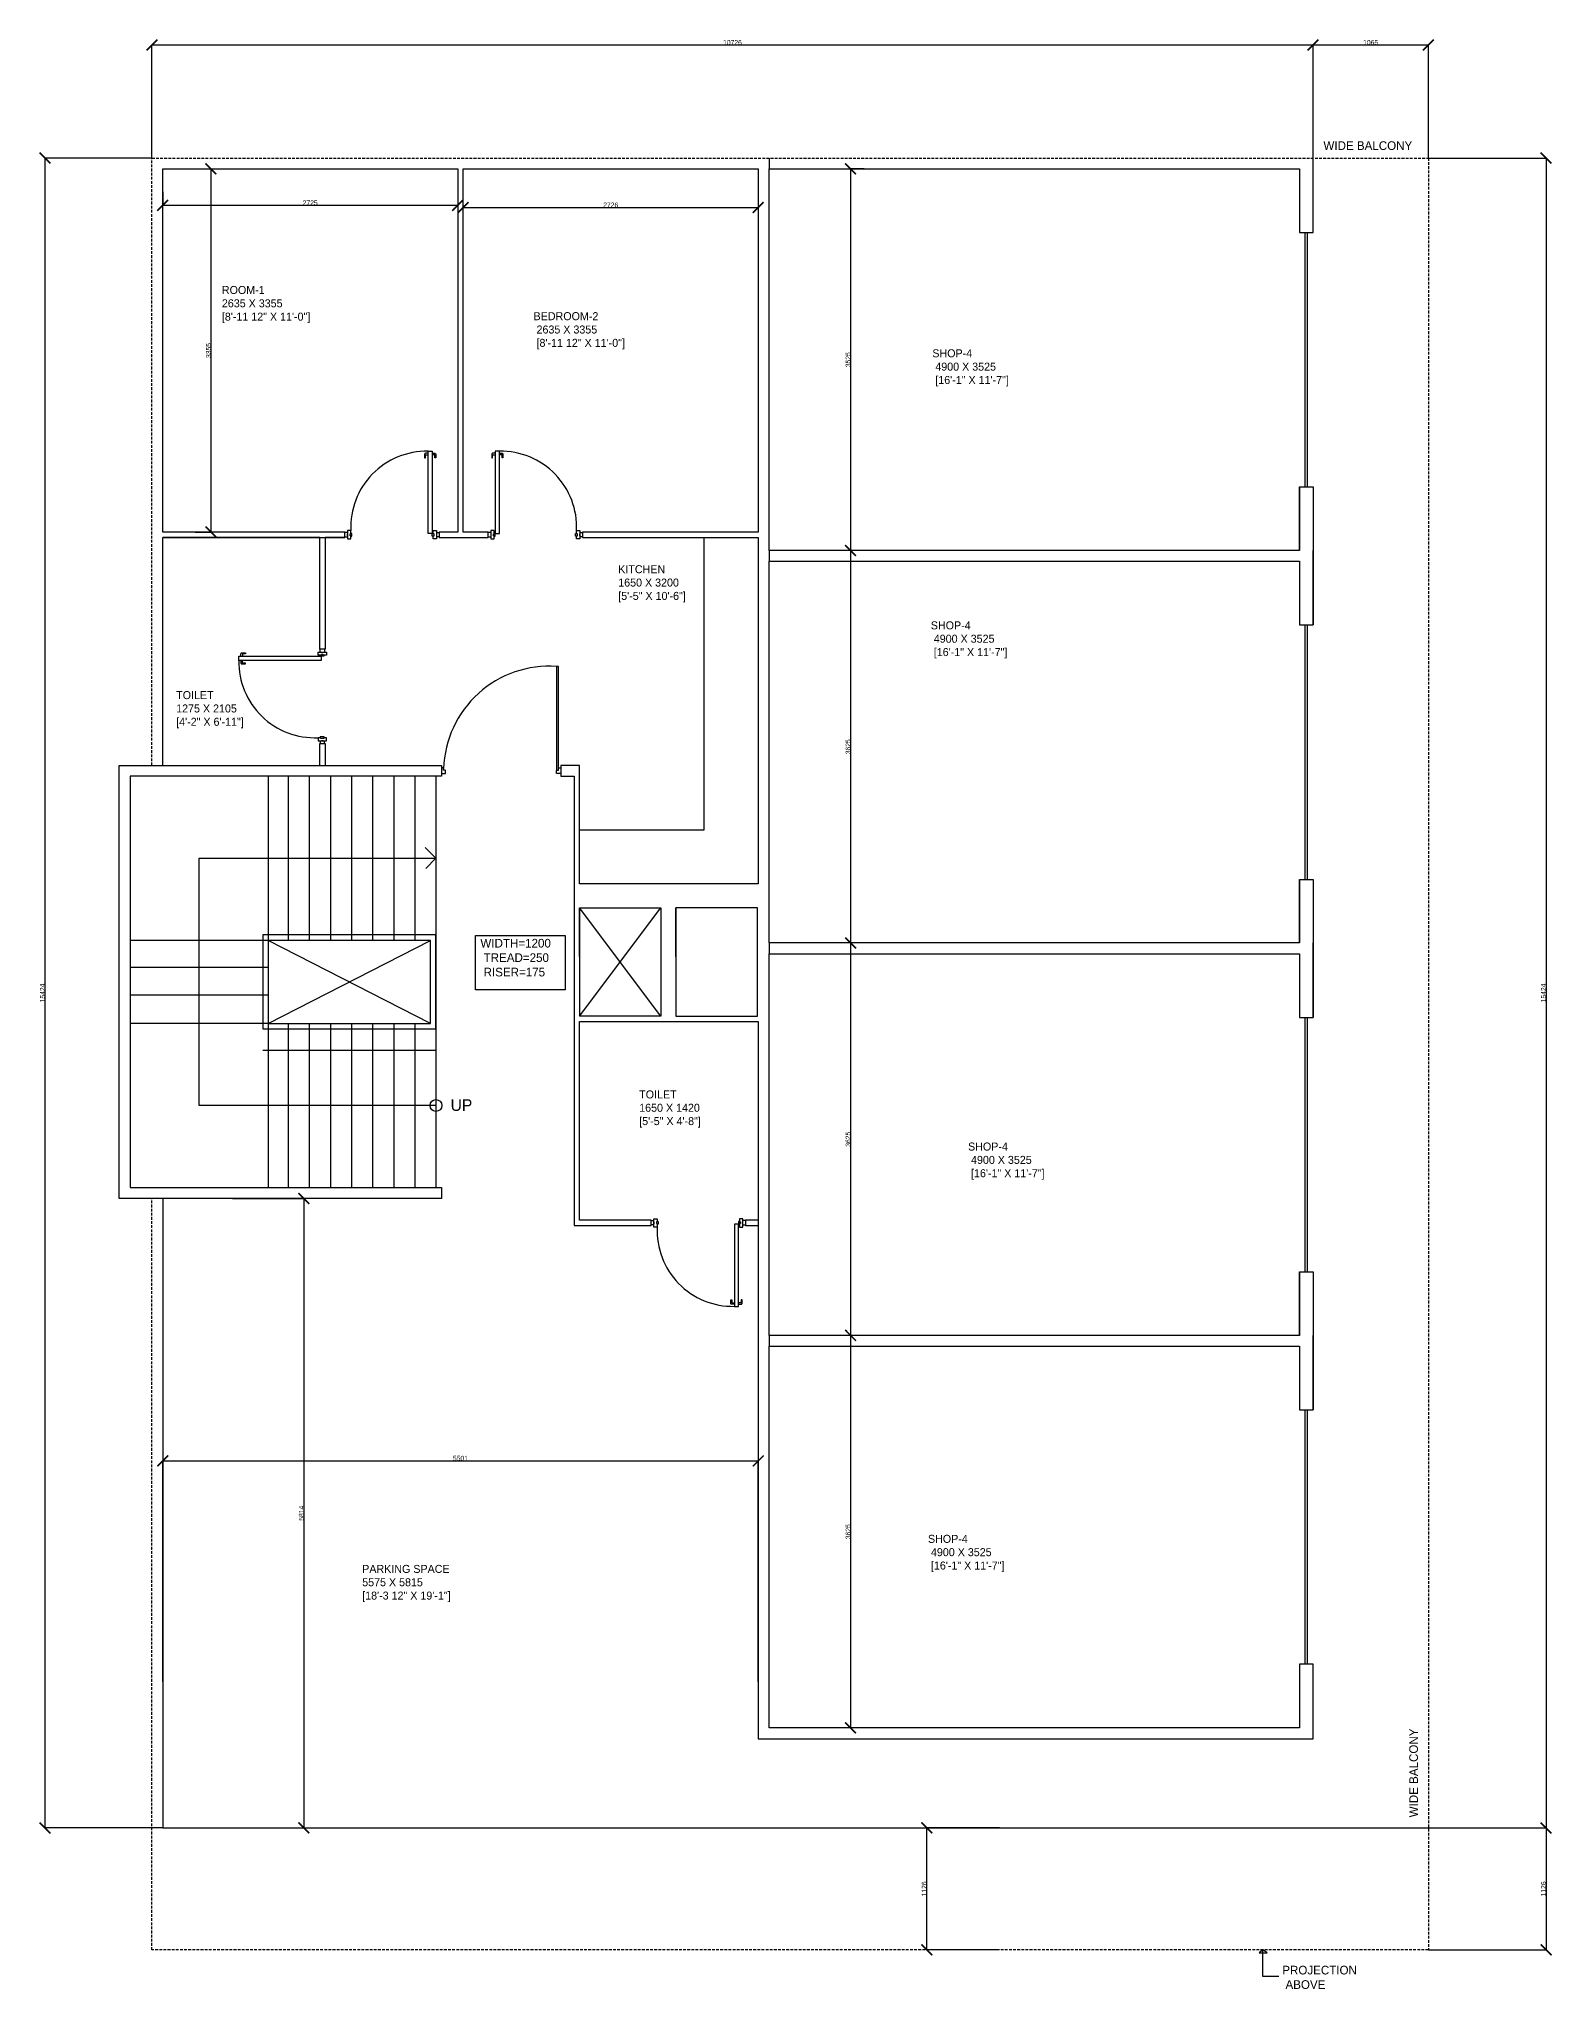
# Model space of a CAD drawing. Header units: millimetres. Extents: x -66 to 30104, y 35 to 18201.
# Drawn here: x 16128 to 30104, y 35 to 18046 of the extents above; entities that cross this region are included whole.
import ezdxf

# ---------------------------------------------------------------- set-up
doc = ezdxf.new("R2010")
doc.units = ezdxf.units.MM
doc.linetypes.add('DASHEDX2', pattern=[38.1, 25.4, -12.7])
doc.layers.get('0').update_dxf_attribs({"linetype": 'CONTINUOUS'})
doc.layers.get('Defpoints').update_dxf_attribs({"linetype": 'CONTINUOUS'})
doc.layers.add('second', color=90, linetype='CONTINUOUS')
doc.layers.add('Thick', color=150, linetype='CONTINUOUS')
doc.dimstyles.new('myown', dxfattribs={"dimtxt": 45, "dimasz": 100, "dimexe": 1.25, "dimexo": 0.625, "dimtad": 1, "dimdec": 0, "dimdsep": 46, "dimtxsty": 'Standard', "dimblk": 'ARCHTICK', "dimcen": 2.5, "dimadec": 0, "dimazin": 0, "dimtfac": 1, "dimtdec": 0, "dimtmove": 0, "dimatfit": 3, "dimldrblk": 'ARCHTICK', "dimfxl": 1, "dimarcsym": 0})

# ---------------------------------------------------------------- blocks, each defined once
blk = doc.blocks.new('_ArchTick')
at = {"color": 0, "linetype": 'ByBlock', "const_width": 0.15}
blk.add_lwpolyline([(-0.5, -0.5), (0.5, 0.5)], dxfattribs=at)
blk = doc.blocks.new('*D9')
at = {"color": 0, "lineweight": -2, "transparency": 16777216}
for p, q in [((17170, 16947), (16182, 16947)), ((16183, 16947), (16183, 1523)), ((17170, 1523), (16182, 1523))]:
    blk.add_line(p, q, dxfattribs=at)
at = {"layer": 'Defpoints', "color": 0, "transparency": 16777216}
for p in [(17171, 16947), (16183, 1523), (17171, 1523)]:
    blk.add_point(p, dxfattribs=at)
at = {"color": 0, "lineweight": -2, "transparency": 16777216, "xscale": 100, "yscale": 100, "zscale": 100}
for p, rotation in [((16183, 16947), 90), ((16183, 1523), 270)]:
    blk.add_blockref('_ArchTick', p, dxfattribs=dict(at, rotation=rotation))
at = {"color": 0, "transparency": 16777216, "insert": (16160, 9235), "char_height": 45, "attachment_point": 5, "rotation": 90}
blk.add_mtext('15424', dxfattribs=at)
blk = doc.blocks.new('*D10')
at = {"color": 0, "lineweight": -2, "transparency": 16777216}
for p, q in [((17914, 7337), (18575, 7337)), ((18574, 7337), (18574, 1523)), ((17914, 1523), (18575, 1523))]:
    blk.add_line(p, q, dxfattribs=at)
at = {"layer": 'Defpoints', "color": 0, "transparency": 16777216}
for p in [(17914, 7337), (17914, 1523), (18574, 1523)]:
    blk.add_point(p, dxfattribs=at)
at = {"color": 0, "lineweight": -2, "transparency": 16777216, "xscale": 100, "yscale": 100, "zscale": 100}
for p, rotation in [((18574, 7337), 90), ((18574, 1523), 270)]:
    blk.add_blockref('_ArchTick', p, dxfattribs=dict(at, rotation=rotation))
at = {"color": 0, "transparency": 16777216, "insert": (18551, 4430), "char_height": 45, "attachment_point": 5, "rotation": 90}
blk.add_mtext('5814', dxfattribs=at)
blk = doc.blocks.new('*D11')
at = {"color": 0, "lineweight": -2, "transparency": 16777216}
for p, q in [((17271, 2872), (17271, 4915)), ((17271, 4913), (22772, 4913)), ((22772, 2872), (22772, 4915))]:
    blk.add_line(p, q, dxfattribs=at)
at = {"layer": 'Defpoints', "color": 0, "transparency": 16777216}
for p in [(22772, 4913), (17271, 2871), (22772, 2871)]:
    blk.add_point(p, dxfattribs=at)
at = {"color": 0, "lineweight": -2, "transparency": 16777216, "xscale": 100, "yscale": 100, "zscale": 100, "rotation": 180}
blk.add_blockref('_ArchTick', (17271, 4913), dxfattribs=at)
at = {"color": 0, "lineweight": -2, "transparency": 16777216, "xscale": 100, "yscale": 100, "zscale": 100}
blk.add_blockref('_ArchTick', (22772, 4913), dxfattribs=at)
at = {"color": 0, "transparency": 16777216, "insert": (20021, 4937), "char_height": 45, "attachment_point": 5}
blk.add_mtext('5501', dxfattribs=at)
blk = doc.blocks.new('*D12')
at = {"color": 0, "lineweight": -2, "transparency": 16777216}
for p, q in [((17271, 16634), (17271, 16509)), ((19996, 16634), (19996, 16509)), ((17271, 16510), (19996, 16510))]:
    blk.add_line(p, q, dxfattribs=at)
at = {"layer": 'Defpoints', "color": 0, "transparency": 16777216}
for p in [(17271, 16635), (19996, 16635), (19996, 16510)]:
    blk.add_point(p, dxfattribs=at)
at = {"color": 0, "lineweight": -2, "transparency": 16777216, "xscale": 100, "yscale": 100, "zscale": 100, "rotation": 180}
blk.add_blockref('_ArchTick', (17271, 16510), dxfattribs=at)
at = {"color": 0, "lineweight": -2, "transparency": 16777216, "xscale": 100, "yscale": 100, "zscale": 100}
blk.add_blockref('_ArchTick', (19996, 16510), dxfattribs=at)
at = {"color": 0, "transparency": 16777216, "insert": (18633, 16533), "char_height": 45, "attachment_point": 5}
blk.add_mtext('2725', dxfattribs=at)
blk = doc.blocks.new('*D13')
at = {"color": 0, "lineweight": -2, "transparency": 16777216}
for p, q in [((17571, 16847), (17717, 16847)), ((17716, 16847), (17716, 13492)), ((17571, 13492), (17717, 13492))]:
    blk.add_line(p, q, dxfattribs=at)
at = {"layer": 'Defpoints', "color": 0, "transparency": 16777216}
for p in [(17571, 16847), (17571, 13492), (17716, 13492)]:
    blk.add_point(p, dxfattribs=at)
at = {"color": 0, "lineweight": -2, "transparency": 16777216, "xscale": 100, "yscale": 100, "zscale": 100}
for p, rotation in [((17716, 16847), 90), ((17716, 13492), 270)]:
    blk.add_blockref('_ArchTick', p, dxfattribs=dict(at, rotation=rotation))
at = {"color": 0, "transparency": 16777216, "insert": (17693, 15169), "char_height": 45, "attachment_point": 5, "rotation": 90}
blk.add_mtext('3355', dxfattribs=at)
blk = doc.blocks.new('*D14')
at = {"color": 0, "lineweight": -2, "transparency": 16777216}
for p, q in [((20046, 16507), (20046, 16489)), ((20046, 16490), (22772, 16490)), ((22772, 16507), (22772, 16489))]:
    blk.add_line(p, q, dxfattribs=at)
at = {"layer": 'Defpoints', "color": 0, "transparency": 16777216}
for p in [(20046, 16507), (22772, 16507), (22772, 16490)]:
    blk.add_point(p, dxfattribs=at)
at = {"color": 0, "lineweight": -2, "transparency": 16777216, "xscale": 100, "yscale": 100, "zscale": 100, "rotation": 180}
blk.add_blockref('_ArchTick', (20046, 16490), dxfattribs=at)
at = {"color": 0, "lineweight": -2, "transparency": 16777216, "xscale": 100, "yscale": 100, "zscale": 100}
blk.add_blockref('_ArchTick', (22772, 16490), dxfattribs=at)
at = {"color": 0, "transparency": 16777216, "insert": (21409, 16513), "char_height": 45, "attachment_point": 5}
blk.add_mtext('2726', dxfattribs=at)
blk = doc.blocks.new('*D15')
at = {"color": 0, "lineweight": -2, "transparency": 16777216}
for p, q in [((23750, 16847), (23624, 16847)), ((23625, 16847), (23625, 13322)), ((23750, 13322), (23624, 13322))]:
    blk.add_line(p, q, dxfattribs=at)
at = {"layer": 'Defpoints', "color": 0, "transparency": 16777216}
for p in [(23751, 16847), (23625, 13322), (23751, 13322)]:
    blk.add_point(p, dxfattribs=at)
at = {"color": 0, "lineweight": -2, "transparency": 16777216, "xscale": 100, "yscale": 100, "zscale": 100}
for p, rotation in [((23625, 16847), 90), ((23625, 13322), 270)]:
    blk.add_blockref('_ArchTick', p, dxfattribs=dict(at, rotation=rotation))
at = {"color": 0, "transparency": 16777216, "insert": (23602, 15084), "char_height": 45, "attachment_point": 5, "rotation": 90}
blk.add_mtext('3525', dxfattribs=at)
blk = doc.blocks.new('*D16')
at = {"color": 0, "lineweight": -2, "transparency": 16777216}
for p, q in [((23750, 13322), (23624, 13322)), ((23625, 13322), (23625, 9697)), ((23625, 9697), (23626, 9697))]:
    blk.add_line(p, q, dxfattribs=at)
at = {"layer": 'Defpoints', "color": 0, "transparency": 16777216}
for p in [(23751, 13322), (23625, 9697), (23625, 9697)]:
    blk.add_point(p, dxfattribs=at)
at = {"color": 0, "lineweight": -2, "transparency": 16777216, "xscale": 100, "yscale": 100, "zscale": 100}
for p, rotation in [((23625, 13322), 90), ((23625, 9697), 270)]:
    blk.add_blockref('_ArchTick', p, dxfattribs=dict(at, rotation=rotation))
at = {"color": 0, "transparency": 16777216, "insert": (23602, 11509), "char_height": 45, "attachment_point": 5, "rotation": 90}
blk.add_mtext('3625', dxfattribs=at)
blk = doc.blocks.new('*D17')
at = {"color": 0, "lineweight": -2, "transparency": 16777216}
for p, q in [((23625, 9697), (23626, 9697)), ((23625, 9697), (23625, 6072)), ((23625, 6072), (23626, 6072))]:
    blk.add_line(p, q, dxfattribs=at)
at = {"layer": 'Defpoints', "color": 0, "transparency": 16777216}
for p in [(23625, 9697), (23625, 6072), (23625, 6072)]:
    blk.add_point(p, dxfattribs=at)
at = {"color": 0, "lineweight": -2, "transparency": 16777216, "xscale": 100, "yscale": 100, "zscale": 100}
for p, rotation in [((23625, 9697), 90), ((23625, 6072), 270)]:
    blk.add_blockref('_ArchTick', p, dxfattribs=dict(at, rotation=rotation))
at = {"color": 0, "transparency": 16777216, "insert": (23602, 7884), "char_height": 45, "attachment_point": 5, "rotation": 90}
blk.add_mtext('3625', dxfattribs=at)
blk = doc.blocks.new('*D18')
at = {"color": 0, "lineweight": -2, "transparency": 16777216}
for p, q in [((23625, 6072), (23626, 6072)), ((23625, 6072), (23625, 2447)), ((23625, 2447), (23626, 2447))]:
    blk.add_line(p, q, dxfattribs=at)
at = {"layer": 'Defpoints', "color": 0, "transparency": 16777216}
for p in [(23625, 6072), (23625, 2447), (23625, 2447)]:
    blk.add_point(p, dxfattribs=at)
at = {"color": 0, "lineweight": -2, "transparency": 16777216, "xscale": 100, "yscale": 100, "zscale": 100}
for p, rotation in [((23625, 6072), 90), ((23625, 2447), 270)]:
    blk.add_blockref('_ArchTick', p, dxfattribs=dict(at, rotation=rotation))
at = {"color": 0, "transparency": 16777216, "insert": (23602, 4259), "char_height": 45, "attachment_point": 5, "rotation": 90}
blk.add_mtext('3625', dxfattribs=at)
blk = doc.blocks.new('*D19')
at = {"color": 0, "lineweight": -2, "transparency": 16777216}
for p, q in [((25002, 1523), (24327, 1523)), ((24329, 397), (24329, 1523)), ((25002, 397), (24327, 397))]:
    blk.add_line(p, q, dxfattribs=at)
at = {"layer": 'Defpoints', "color": 0, "transparency": 16777216}
for p in [(24329, 1523), (25002, 1523), (25002, 397)]:
    blk.add_point(p, dxfattribs=at)
at = {"color": 0, "lineweight": -2, "transparency": 16777216, "xscale": 100, "yscale": 100, "zscale": 100}
for p, rotation in [((24329, 1523), 90), ((24329, 397), 270)]:
    blk.add_blockref('_ArchTick', p, dxfattribs=dict(at, rotation=rotation))
at = {"color": 0, "transparency": 16777216, "insert": (24305, 960), "char_height": 45, "attachment_point": 5, "rotation": 90}
blk.add_mtext('1126', dxfattribs=at)
blk = doc.blocks.new('*D20')
at = {"color": 0, "lineweight": -2, "transparency": 16777216}
for p, q in [((17171, 16948), (17171, 17992)), ((17171, 17991), (27897, 17991)), ((27897, 16948), (27897, 17992))]:
    blk.add_line(p, q, dxfattribs=at)
at = {"layer": 'Defpoints', "color": 0, "transparency": 16777216}
for p in [(27897, 17991), (17171, 16947), (27897, 16947)]:
    blk.add_point(p, dxfattribs=at)
at = {"color": 0, "lineweight": -2, "transparency": 16777216, "xscale": 100, "yscale": 100, "zscale": 100, "rotation": 180}
blk.add_blockref('_ArchTick', (17171, 17991), dxfattribs=at)
at = {"color": 0, "lineweight": -2, "transparency": 16777216, "xscale": 100, "yscale": 100, "zscale": 100}
blk.add_blockref('_ArchTick', (27897, 17991), dxfattribs=at)
at = {"color": 0, "transparency": 16777216, "insert": (22534, 18014), "char_height": 45, "attachment_point": 5}
blk.add_mtext('10726', dxfattribs=at)
blk = doc.blocks.new('*D21')
at = {"color": 0, "lineweight": -2, "transparency": 16777216}
for p, q in [((27897, 16948), (27897, 17992)), ((27897, 17991), (28962, 17991)), ((28962, 16948), (28962, 17992))]:
    blk.add_line(p, q, dxfattribs=at)
at = {"layer": 'Defpoints', "color": 0, "transparency": 16777216}
for p in [(28962, 17991), (27897, 16947), (28962, 16947)]:
    blk.add_point(p, dxfattribs=at)
at = {"color": 0, "lineweight": -2, "transparency": 16777216, "xscale": 100, "yscale": 100, "zscale": 100, "rotation": 180}
blk.add_blockref('_ArchTick', (27897, 17991), dxfattribs=at)
at = {"color": 0, "lineweight": -2, "transparency": 16777216, "xscale": 100, "yscale": 100, "zscale": 100}
blk.add_blockref('_ArchTick', (28962, 17991), dxfattribs=at)
at = {"color": 0, "transparency": 16777216, "insert": (28429, 18014), "char_height": 45, "attachment_point": 5}
blk.add_mtext('1065', dxfattribs=at)
blk = doc.blocks.new('*D22')
at = {"color": 0, "lineweight": -2, "transparency": 16777216}
for p, q in [((28963, 16947), (30050, 16947)), ((30049, 16947), (30049, 1523)), ((28963, 1523), (30050, 1523))]:
    blk.add_line(p, q, dxfattribs=at)
at = {"layer": 'Defpoints', "color": 0, "transparency": 16777216}
for p in [(28962, 16947), (28962, 1523), (30049, 1523)]:
    blk.add_point(p, dxfattribs=at)
at = {"color": 0, "lineweight": -2, "transparency": 16777216, "xscale": 100, "yscale": 100, "zscale": 100}
for p, rotation in [((30049, 16947), 90), ((30049, 1523), 270)]:
    blk.add_blockref('_ArchTick', p, dxfattribs=dict(at, rotation=rotation))
at = {"color": 0, "transparency": 16777216, "insert": (30026, 9235), "char_height": 45, "attachment_point": 5, "rotation": 90}
blk.add_mtext('15424', dxfattribs=at)
blk = doc.blocks.new('*D23')
at = {"color": 0, "lineweight": -2, "transparency": 16777216}
for p, q in [((28963, 1523), (30050, 1523)), ((30049, 1523), (30049, 397)), ((28963, 397), (30050, 397))]:
    blk.add_line(p, q, dxfattribs=at)
at = {"layer": 'Defpoints', "color": 0, "transparency": 16777216}
for p in [(28962, 1523), (28962, 397), (30049, 397)]:
    blk.add_point(p, dxfattribs=at)
at = {"color": 0, "lineweight": -2, "transparency": 16777216, "xscale": 100, "yscale": 100, "zscale": 100}
for p, rotation in [((30049, 1523), 90), ((30049, 397), 270)]:
    blk.add_blockref('_ArchTick', p, dxfattribs=dict(at, rotation=rotation))
at = {"color": 0, "transparency": 16777216, "insert": (30026, 960), "char_height": 45, "attachment_point": 5, "rotation": 90}
blk.add_mtext('1126', dxfattribs=at)

msp = doc.modelspace()

# ---------------------------------------------------------------- linework, layer by layer
at = {"linetype": 'DASHEDX2'}
for p, q in [((17170.9, 11337), (17170.9, 16946.9)), ((17170.9, 16946.9), (28961.9, 16946.9)), ((28961.9, 16946.9), (28961.9, 396.9)), ((17170.9, 396.9), (17170.9, 7336.9)), ((28961.9, 396.9), (17170.9, 396.9))]:
    msp.add_line(p, q, dxfattribs=at)
at = {"layer": 'second'}
for p, q in [((27821.9, 16259.4), (27821.9, 13909.4)), ((27846.9, 13909.4), (27846.9, 16259.4)), ((27896.9, 13909.4), (27896.9, 12634.4)), ((27821.9, 12634.4), (27821.9, 10284.4)), ((27846.9, 10284.4), (27846.9, 12634.4)), ((27896.9, 10284.4), (27896.9, 9009.4)), ((27821.9, 9009.4), (27821.9, 6659.4)), ((27846.9, 6659.4), (27846.9, 9009.4)), ((27896.9, 6659.4), (27896.9, 5384.4)), ((27821.9, 5384.4), (27821.9, 3034.4)), ((27846.9, 3034.4), (27846.9, 5384.4)), ((17270.9, 1522.9), (28961.9, 1522.9))]:
    msp.add_line(p, q, dxfattribs=at)
at = {"layer": 'second', "linetype": 'ByBlock'}
for p, q in [((18978.8, 13486.6), (18953.8, 13486.6)), ((18953.8, 13446.6), (18978.8, 13446.6)), ((19800.3, 13486.6), (19825.3, 13486.6)), ((19825.3, 13446.6), (19800.3, 13446.6)), ((20302.2, 13486.6), (20277.2, 13486.6)), ((20277.2, 13446.6), (20302.2, 13446.6)), ((21123.7, 13486.6), (21148.7, 13486.6)), ((21148.7, 13446.6), (21123.7, 13446.6)), ((18726.2, 12384.3), (18726.2, 12409.3)), ((18766.2, 12409.3), (18766.2, 12384.3)), ((18726.2, 11562.8), (18726.2, 11537.8)), ((18766.2, 11537.8), (18766.2, 11562.8)), ((18244.8, 8954.1), (19744.8, 9720.8)), ((18244.8, 9469.5), (16969, 9469.5)), ((18244.8, 9213.9), (16969, 9213.9)), ((18244.8, 8954.1), (16969, 8954.1)), ((19794.8, 8704.1), (18194.8, 8704.1)), ((21783.4, 7132.5), (21808.4, 7132.5)), ((21808.4, 7092.5), (21783.4, 7092.5)), ((22654.9, 7132.5), (22629.9, 7132.5)), ((22629.9, 7092.5), (22654.9, 7092.5))]:
    msp.add_line(p, q, dxfattribs=at)
at = {"layer": 'second'}
for points in [[(22871.9, 16946.9), (22871.9, 16846.9), (27771.9, 16846.9), (27771.9, 16259.4)], [(27771.9, 16846.9), (27771.9, 16259.4), (27896.9, 16259.4), (27896.9, 16946.9)], [(18953.8, 13491.9), (17270.9, 13491.9), (17270.9, 16846.9), (19995.9, 16846.9), (19995.9, 13491.9), (19825.3, 13491.9), (19825.3, 13441.9), (20277.2, 13441.9), (20277.2, 13491.9), (20045.9, 13491.9), (20045.9, 16846.9), (22771.9, 16846.9), (22771.9, 13491.9), (21148.7, 13491.9), (21148.7, 13441.9), (22771.9, 13441.9), (22771.9, 10241.9), (21121.9, 10241.9), (21121.9, 10741.9), (22271.9, 10741.9), (22271.9, 13441.9)], [(27771.9, 13909.4), (27771.9, 13321.9), (22871.9, 13321.9), (22871.9, 16846.9)], [(27771.9, 13321.9), (27771.9, 13909.4), (27896.9, 13909.4), (27896.9, 13317.9)], [(22871.9, 13321.9), (22871.9, 13221.9), (27771.9, 13221.9), (27771.9, 12634.4)], [(27771.9, 10284.4), (27771.9, 9696.9), (22871.9, 9696.9), (22871.9, 13221.9)], [(27771.9, 13221.9), (27771.9, 12634.4), (27896.9, 12634.4), (27896.9, 13321.9)], [(27771.9, 9696.9), (27771.9, 10284.4), (27896.9, 10284.4), (27896.9, 9692.9)], [(22871.9, 9696.9), (22871.9, 9596.9), (27771.9, 9596.9), (27771.9, 9009.4)], [(27771.9, 6659.4), (27771.9, 6071.9), (22871.9, 6071.9), (22871.9, 9596.9)], [(27771.9, 9596.9), (27771.9, 9009.4), (27896.9, 9009.4), (27896.9, 9696.9)], [(17270.9, 7336.9), (17270.9, 1522.9), (17170.9, 1522.9)], [(22771.9, 7136.9), (22654.9, 7136.9), (22654.9, 7132.5), (22654.9, 7086.9), (22771.9, 7086.9)], [(27771.9, 6071.9), (27771.9, 6659.4), (27896.9, 6659.4), (27896.9, 6067.9)], [(22871.9, 6071.9), (22871.9, 5971.9), (27771.9, 5971.9), (27771.9, 5384.4)], [(27771.9, 3034.4), (27771.9, 2446.9), (22871.9, 2446.9), (22871.9, 5971.9)], [(27771.9, 5971.9), (27771.9, 5384.4), (27896.9, 5384.4), (27896.9, 6071.9)]]:
    msp.add_lwpolyline(points, dxfattribs=at)
at = {"layer": 'second', "linetype": 'ByBlock'}
for points in [[(17270.9, 11336.9), (17270.9, 13441.9), (18953.8, 13441.9), (18953.8, 13491.9), (17270.9, 13491.9), (17270.9, 16846.9)], [(18953.8, 13441.9), (18770.9, 13441.9), (18770.9, 13122.4), (18770.9, 12409.3), (18720.9, 12409.3), (18720.9, 13122.4), (18720.9, 13441.9), (17270.9, 13441.9), (18720.9, 13441.9)], [(19008.8, 13453.6), (19018.3, 13453.6), (19018.3, 13479.2), (19008.8, 13479.2)], [(19770.3, 13453.6), (19760.8, 13453.6), (19760.8, 13479.2), (19770.3, 13479.2)], [(20332.2, 13453.6), (20341.7, 13453.6), (20341.7, 13479.2), (20332.2, 13479.2)], [(21093.7, 13453.6), (21084.2, 13453.6), (21084.2, 13479.2), (21093.7, 13479.2)], [(18759.2, 12354.3), (18759.2, 12344.8), (18733.6, 12344.8), (18733.6, 12354.3)], [(18720.9, 11336.9), (18720.9, 11537.8), (18770.9, 11537.8), (18770.9, 11336.9)], [(18761.6, 11592.8), (18761.5, 11601.7), (18726.1, 11601.9), (18726.2, 11592.8)], [(19844.8, 11237.4), (16969, 11236.9), (16969, 7436.9), (19844.8, 7436.9), (19844.8, 7336.9), (16869, 7336.9), (16869, 11336.9), (19844.8, 11337.4), (19844.8, 11237.4)], [(18244.8, 11237.7), (18244.8, 7437.2)], [(18429.8, 11237.4), (18429.8, 9720.8)], [(18624.8, 11237.4), (18624.8, 9720.8)], [(18819.8, 11237.4), (18819.8, 9720.8)], [(19014.8, 11237.4), (19014.8, 9720.8)], [(19209.8, 11237.4), (19209.8, 9720.8)], [(19404.8, 11237.4), (19404.8, 9720.8)], [(19599.8, 11237.4), (19599.8, 9720.8)], [(19794.8, 11337.4), (19794.8, 11337.4)], [(19794.8, 11237.4), (19794.8, 7436.9)], [(20936.6, 11313.9), (20936.6, 11313.9)], [(21120.9, 10741.9), (21120.9, 11337.4), (20947.1, 11337.4), (20947.1, 11237.4), (21070.9, 11237.4), (21070.9, 7086.9), (21120.9, 7086.9), (21783.4, 7086.9), (21783.4, 7136.9), (21120.9, 7136.9), (21120.9, 8971.8), (22771.9, 8971.8), (22771.9, 7086.9), (22771.9, 2346.9), (27896.9, 2346.9), (27896.9, 2442.9), (27896.9, 3034.4), (27771.9, 3034.4), (27771.9, 2446.9)], [(19794.8, 8195.5), (17606.9, 8195.5), (17606.9, 10479.1), (19794.8, 10479.1)], [(19695.2, 10578.7), (19794.8, 10479.1), (19700.5, 10384.8)], [(21873.2, 9021.8), (21120.9, 10021.8), (21873.2, 10021.8), (21873.2, 9021.8), (21120.9, 9021.8), (21873.2, 10021.8)], [(21120.9, 9571.8), (21120.9, 10021.8), (21120.9, 9021.8)], [(22011.7, 9571.8), (22011.7, 10021.8), (22011.7, 9021.8), (22764, 9021.8), (22764, 10021.8), (22011.7, 10021.8)], [(19794.8, 9770.8), (18194.8, 9770.8), (18194.8, 8904.1), (19794.8, 8904.1), (19794.8, 9770.8)], [(19744.8, 8954.1), (18244.8, 9720.8), (16969, 9720.8)], [(18429.8, 8954.1), (18429.8, 7436.9)], [(18624.8, 8954.1), (18624.8, 7436.9)], [(18819.8, 8954.1), (18819.8, 7436.9)], [(19014.8, 8954.1), (19014.8, 7436.9)], [(19209.8, 8954.1), (19209.8, 7436.9)], [(19404.8, 8954.1), (19404.8, 7436.9)], [(19599.8, 8954.1), (19599.8, 7436.9)], [(21838.4, 7125.4), (21847.9, 7125.4), (21847.9, 7099.9), (21838.4, 7099.9)], [(22599.9, 7125.4), (22590.4, 7125.4), (22590.4, 7099.9), (22599.9, 7099.9)]]:
    msp.add_lwpolyline(points, dxfattribs=at)
for points in [[(19721.5, 14238.6), (19760.8, 14238.6), (19760.8, 13479.2), (19721.5, 13479.2)], [(20381, 14238.6), (20341.7, 14238.6), (20341.7, 13479.2), (20381, 13479.2)], [(19008.8, 13458.8), (19001.4, 13458.8), (19001.4, 13474.7), (19008.8, 13474.7), (19008.8, 13506.7), (18978.8, 13506.7), (18978.8, 13430.5), (19008.8, 13430.5)], [(18978.8, 13456.6), (18978.8, 13476.6)], [(19770.3, 13458.8), (19777.7, 13458.8), (19777.7, 13474.7), (19770.3, 13474.7), (19770.3, 13506.7), (19800.3, 13506.7), (19800.3, 13430.5), (19770.3, 13430.5)], [(20332.2, 13458.8), (20324.8, 13458.8), (20324.8, 13474.7), (20332.2, 13474.7), (20332.2, 13506.7), (20302.2, 13506.7), (20302.2, 13430.5), (20332.2, 13430.5)], [(21093.7, 13458.8), (21101.1, 13458.8), (21101.1, 13474.7), (21093.7, 13474.7), (21093.7, 13506.7), (21123.7, 13506.7), (21123.7, 13430.5), (21093.7, 13430.5)], [(21123.7, 13456.6), (21123.7, 13476.6)], [(17974.2, 12305.4), (17974.2, 12344.8), (18733.6, 12344.8), (18733.6, 12305.4)], [(18754, 12354.3), (18754, 12361.7), (18738.1, 12361.7), (18738.1, 12354.3), (18706.1, 12354.3), (18706.1, 12384.3), (18782.3, 12384.3), (18782.3, 12354.3)], [(18758.3, 11592.8), (18758.4, 11585.4), (18730, 11585.4), (18730, 11592.8), (18706.1, 11592.8), (18706.1, 11562.8), (18782.3, 11562.8), (18782.3, 11592.8)], [(18756.2, 11562.8), (18736.2, 11562.8)], [(19744.8, 9720.8), (18244.8, 9720.8), (18244.8, 8954.1), (19744.8, 8954.1)], [(21838.4, 7120.3), (21831, 7120.3), (21831, 7104.3), (21838.4, 7104.3), (21838.4, 7072.3), (21808.4, 7072.3), (21808.4, 7148.5), (21838.4, 7148.5)], [(21808.4, 7122.5), (21808.4, 7102.5)], [(22551, 6340.4), (22590.4, 6340.4), (22590.4, 7099.9), (22551, 7099.9)], [(22599.9, 7120.3), (22607.3, 7120.3), (22607.3, 7104.3), (22599.9, 7104.3), (22599.9, 7072.3), (22629.9, 7072.3), (22629.9, 7148.5), (22599.9, 7148.5)]]:
    msp.add_lwpolyline(points, close=True, dxfattribs=at)
for points in [[(19721.5, 14219.6), (19697.4, 14219.6, 0.4142136), (19690, 14212.3), (19690, 14176.9), (19697.7, 14176.9), (19697.7, 14206.2), (19721.5, 14206.2)], [(19760.8, 14219.6), (19784.9, 14219.6, -0.4142136), (19792.3, 14212.3), (19792.3, 14176.9), (19784.6, 14176.9), (19784.6, 14206.2), (19760.8, 14206.2)], [(20341.7, 14219.6), (20317.6, 14219.6, 0.4142136), (20310.2, 14212.3), (20310.2, 14176.9), (20317.9, 14176.9), (20317.9, 14206.2), (20341.7, 14206.2)], [(20381, 14219.6), (20405.1, 14219.6, -0.4142136), (20412.5, 14212.3), (20412.5, 14176.9), (20404.8, 14176.9), (20404.8, 14206.2), (20381, 14206.2)], [(17993.2, 12344.8), (17993.2, 12368.9, -0.4142136), (18000.5, 12376.3), (18035.9, 12376.3), (18035.9, 12368.6), (18006.6, 12368.6), (18006.6, 12344.8)], [(17993.2, 12305.4), (17993.2, 12281.3, 0.4142136), (18000.5, 12274), (18035.9, 12274), (18035.9, 12281.7), (18006.6, 12281.7), (18006.6, 12305.4)], [(19844.8, 11261), (19883.2, 11261), (19883.2, 11287.6, 0.4142136), (19878.2, 11292.6), (19865.7, 11292.6), (19865.7, 11308.9, 0.4142136), (19860.7, 11313.9), (19844.8, 11313.9), (19844.8, 11261)], [(20947.1, 11261), (20908.7, 11261), (20908.7, 11287.6, -0.4142136), (20913.7, 11292.6), (20926.2, 11292.6), (20926.2, 11308.9, -0.4142136), (20931.2, 11313.9), (20947.1, 11313.9), (20947.1, 11261)], [(22551, 6359.4), (22526.9, 6359.4, -0.4142136), (22519.6, 6366.8), (22519.6, 6402.2), (22527.2, 6402.2), (22527.2, 6372.9), (22551, 6372.9)], [(22590.4, 6359.4), (22614.5, 6359.4, 0.4142136), (22621.9, 6366.8), (22621.9, 6402.2), (22614.2, 6402.2), (22614.2, 6372.9), (22590.4, 6372.9)]]:
    msp.add_lwpolyline(points, format="xyb", dxfattribs=at)
msp.add_lwpolyline([(20925.2, 11298.6), (20925.2, 12250.9), (20908.7, 12250.9), (20908.7, 11298.6, 0.4142136), (20913.7, 11293.6), (20920.2, 11293.6, 0.4142136)], format="xyb", close=True, dxfattribs=at)
msp.add_circle((19794.8, 8195.5), 54.8, dxfattribs=at)
for centre, radius, start, end in [((19708.3, 13538.5), 700.2, 88.92034, 182.60727), ((20394.2, 13538.5), 700.2, 357.39273, 91.07966), ((18674.2, 12292.3), 700.2, 178.92034, 272.60727), ((20840.6, 11277.9), 975.4, 85.99706, 178.17943), ((22537.8, 7040.5), 700.2, 177.39273, 271.07966)]:
    msp.add_arc(centre, radius, start, end, dxfattribs=at)
at = {"layer": 'Thick'}
for p, q in [((27433.8, 151.4), (27433.8, 396.9)), ((27580.2, 151.4), (27433.8, 151.4))]:
    msp.add_line(p, q, dxfattribs=at)
for points in [[(20160.9, 9765.4), (20989.7, 9765.4), (20989.7, 9263.4), (20160.9, 9263.4)], [(27399, 368.1), (27473.3, 368.4), (27433.8, 396.9)]]:
    msp.add_lwpolyline(points, close=True, dxfattribs=at)

# ---------------------------------------------------------------- texts
at = {"layer": 'second'}
msp.add_text('UP', height=107.86, dxfattribs=at).set_placement((19930, 8145.3))
at = {"layer": 'Thick'}
for s, p in [('WIDTH=1200', (20205.2, 9654.6)), (' TREAD=250', (20205.2, 9521.3)), (' RISER=175', (20205.2, 9387.9))]:
    msp.add_text(s, height=80, dxfattribs=at).set_placement(p)
at = {"layer": 'Thick', "attachment_point": 1}
for s, insert, char_height, width in [('WIDE BALCONY', (27993, 17101.6), 80, 980), (' ROOM-1\\P 2635 X 3355\\P [8\'-11 12" X 11\'-0"]', (17789.7, 15765.2), 73.915, 1280.572), ('BEDROOM-2\\P 2635 X 3355\\P [8\'-11 12" X 11\'-0"]', (20696.3, 15523.1), 73.915, 1280.572), ('SHOP-4\\P 4900 X 3525\\P [16\'-1" X 11\'-7"]', (24380, 15180.2), 73.915, 1086.546), (' KITCHEN\\P 1650 X 3200\\P [5\'-5" X 10\'-6"]', (21450.9, 13185.8), 73.915, 1073.611), ('SHOP-4\\P 4900 X 3525\\P [16\'-1" X 11\'-7"]', (24366.1, 12667.2), 73.915, 1086.546), (' TOILET\\P 1275 X 2105\\P [4\'-2" X 6\'-11"]', (17367.4, 12023), 73.915, 1060.676), (' TOILET\\P 1650 X 1420\\P [5\'-5" X 4\'-8"]', (21644.6, 8334.9), 73.915, 1034.806), ('SHOP-4\\P 4900 X 3525\\P [16\'-1" X 11\'-7"]', (24710.1, 7853.5), 73.915, 1086.546), ('SHOP-4\\P 4900 X 3525\\P [16\'-1" X 11\'-7"]', (24339.6, 4230), 73.915, 1086.546), (' PARKING SPACE\\P 5575 X 5815\\P [18\'-3 12" X 19\'-1"]', (19085.8, 3952.3), 73.915, 1319.378), ('PROJECTION\\P ABOVE', (27612.6, 249.7), 80, 784)]:
    msp.add_mtext(s, dxfattribs=dict(at, insert=insert, char_height=char_height, width=width))
at = {"layer": 'Thick', "insert": (28785.8, 1620.8), "char_height": 80, "width": 980, "attachment_point": 1, "rotation": 90}
msp.add_mtext('WIDE BALCONY', dxfattribs=at)

# ---------------------------------------------------------------- dimensions: what is measured, and where the dimension line sits
for base, p1, p2, picture, middle in [((27896.9, 17991), (17170.9, 16946.9), (27896.9, 16946.9), '*D20', (22533.9, 18014.1)), ((19995.9, 16510.3), (17270.9, 16635), (19995.9, 16635), '*D12', (18633.4, 16533.4)), ((22771.9, 16489.8), (20045.9, 16507.5), (22771.9, 16507.5), '*D14', (21408.9, 16512.9)), ((22771.9, 4913.4), (17270.9, 2871), (22771.9, 2871), '*D11', (20021.4, 4936.6))]:
    dim = msp.add_linear_dim(base=base, p1=p1, p2=p2, dimstyle='myown')
    dim.commit()
    dim.dimension.update_dxf_attribs({"geometry": picture, "text_midpoint": middle})
dim = msp.add_linear_dim(base=(28961.9, 17991), p1=(27896.9, 16946.9), p2=(28961.9, 16946.9), dimstyle='myown', override={"dimtmove": 1})
dim.commit()
dim.dimension.update_dxf_attribs({"geometry": '*D21', "text_midpoint": (28429.4, 18014.1)})
for base, p1, p2, picture, middle in [((16183, 1522.9), (17170.9, 16946.9), (17170.9, 1522.9), '*D9', (16159.9, 9234.9)), ((30049, 1522.9), (28961.9, 16946.9), (28961.9, 1522.9), '*D22', (30025.9, 9234.9)), ((17715.8, 13491.9), (17570.6, 16846.9), (17570.6, 13491.9), '*D13', (17692.7, 15169.4)), ((23624.8, 13321.9), (23751, 16846.9), (23751, 13321.9), '*D15', (23601.7, 15084.4)), ((18573.8, 1522.9), (17913.6, 7336.9), (17913.6, 1522.9), '*D10', (18550.7, 4429.9)), ((24328.5, 1522.9), (25002.4, 396.9), (25002.4, 1522.9), '*D19', (24305.4, 959.9))]:
    dim = msp.add_linear_dim(base=base, p1=p1, p2=p2, angle=90, dimstyle='myown')
    dim.commit()
    dim.dimension.update_dxf_attribs({"geometry": picture, "text_midpoint": middle})
for base, p1, p2, picture, middle in [((23624.8, 9696.9), (23751, 13321.9), (23624.8, 9696.9), '*D16', (23601.7, 11509.4)), ((23624.8, 6071.9), (23624.8, 9696.9), (23624.8, 6071.9), '*D17', (23601.7, 7884.4)), ((23624.8, 2446.9), (23624.8, 6071.9), (23624.8, 2446.9), '*D18', (23601.7, 4259.4)), ((30049, 396.9), (28961.9, 1522.9), (28961.9, 396.9), '*D23', (30025.9, 959.9))]:
    dim = msp.add_linear_dim(base=base, p1=p1, p2=p2, angle=90, dimstyle='myown', override={"dimtmove": 1})
    dim.commit()
    dim.dimension.update_dxf_attribs({"geometry": picture, "text_midpoint": middle})

doc.saveas('drawing.dxf')
